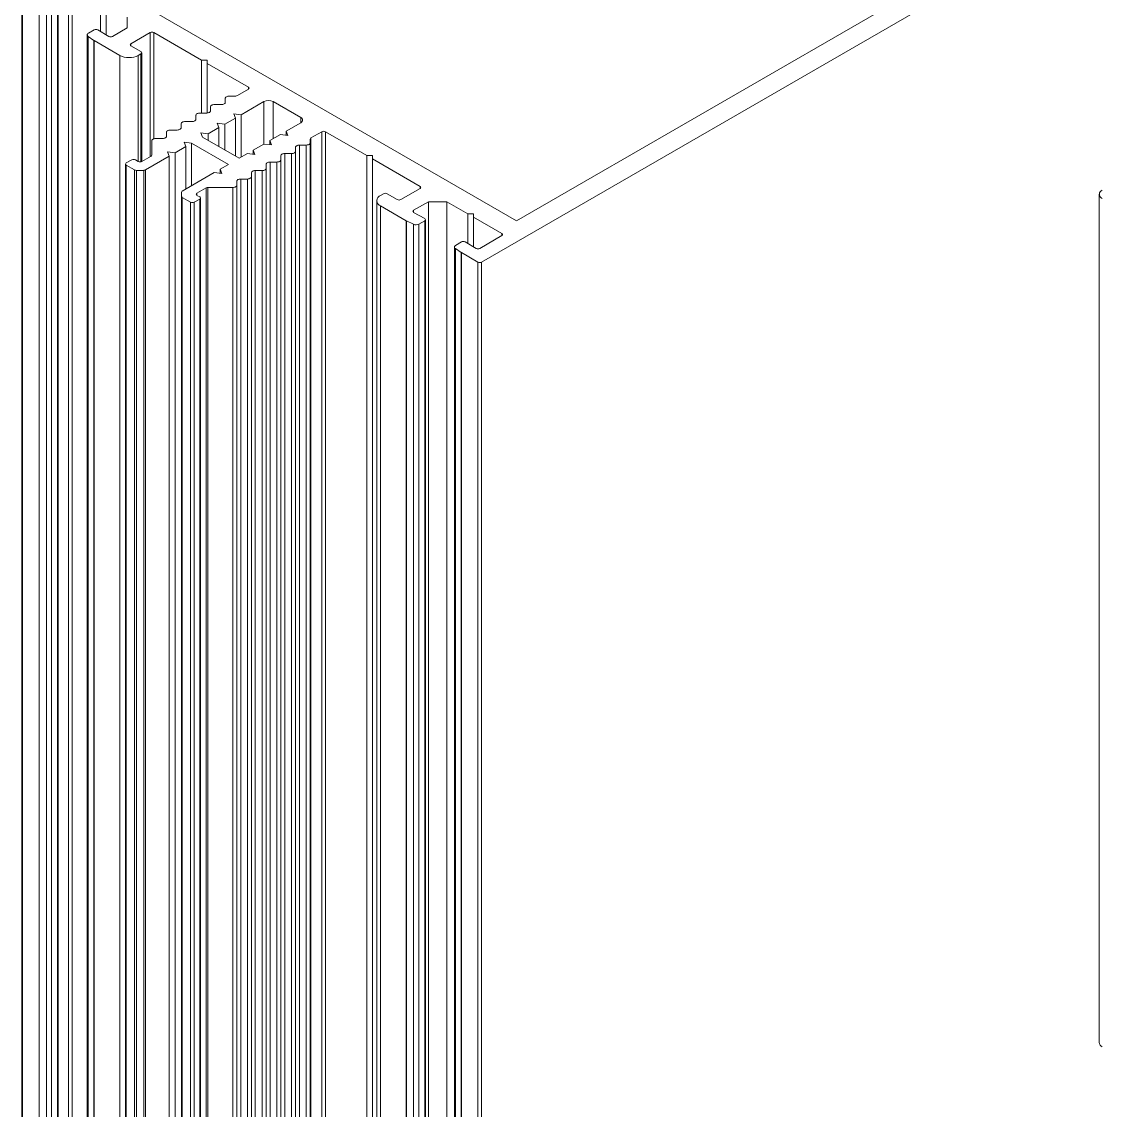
# Model space of a CAD drawing. Header units: millimetres. Extents: x 39 to 459, y 26 to 647.
# Drawn here: x 148.081 to 149.329, y 246.026 to 247.283 of the extents above; entities that cross this region are included whole.
import ezdxf

# ---------------------------------------------------------------- set-up
doc = ezdxf.new("R2010")
doc.units = ezdxf.units.MM
doc.layers.add('ANTET', color=7, linetype='Continuous')

# ---------------------------------------------------------------- blocks, each defined once
blk = doc.blocks.new('Kayıt Montajı')
at = {"color": 7, "linetype": 'Continuous', "lineweight": 15}
for p, q in [((11284.1821, 2129.2313), (11285.5037, 2129.9942)), ((11284.2224, 2129.279), (11285.3096, 2129.9067)), ((11283.7345, 2129.5607), (11284.2224, 2129.279)), ((11283.6509, 2129.5362), (11283.6509, 2114.1521)), ((11283.693, 2114.1278), (11283.693, 2129.5252)), ((11283.7419, 2129.5319), (11283.7419, 2129.4976)), ((11283.7483, 2129.5283), (11283.7483, 2129.494)), ((11283.7727, 2129.5142), (11283.7727, 2129.5019)), ((11283.7345, 2129.4995), (11283.7278, 2129.4956)), ((11283.7515, 2129.4921), (11283.7388, 2129.4995)), ((11283.7727, 2129.5019), (11283.7557, 2129.4921)), ((11283.7264, 2129.4937), (11283.7264, 2114.1085)), ((11283.7275, 2129.4921), (11283.7343, 2129.4873)), ((11283.7345, 2129.4872), (11283.7642, 2129.4701)), ((11283.7769, 2129.4836), (11283.7992, 2129.4964)), ((11283.8035, 2129.4964), (11283.8586, 2129.4646)), ((11283.7886, 2129.4744), (11283.777, 2129.4811)), ((11283.7854, 2129.4701), (11283.7886, 2129.4719)), ((11283.7895, 2129.3475), (11283.7895, 2129.4731)), ((11283.8586, 2129.4646), (11283.865, 2129.4646)), ((11283.8586, 2129.4646), (11283.8586, 2129.4035)), ((11283.865, 2129.4646), (11283.865, 2129.4609)), ((11283.865, 2129.4609), (11283.9127, 2129.4333)), ((11283.865, 2129.4609), (11283.865, 2129.4035)), ((11283.898, 2129.4231), (11283.8905, 2129.4231)), ((11283.9127, 2129.4309), (11283.9001, 2129.4236)), ((11283.869, 2129.4107), (11283.869, 2129.4061)), ((11283.8815, 2129.4133), (11283.8735, 2129.4133)), ((11283.886, 2129.4205), (11283.886, 2129.4159)), ((11283.9307, 2129.4168), (11283.9044, 2129.4016)), ((11283.9732, 2129.3984), (11283.9414, 2129.4168)), ((11283.8521, 2129.4009), (11283.8521, 2129.3963)), ((11283.8645, 2129.4035), (11283.8566, 2129.4035)), ((11283.8977, 2129.3977), (11283.8853, 2129.3906)), ((11283.9044, 2129.4016), (11283.8957, 2129.4027)), ((11283.8957, 2129.4027), (11283.8977, 2129.3977)), ((11283.8977, 2129.3977), (11283.8977, 2129.3536)), ((11283.9044, 2129.4016), (11283.9044, 2129.3526)), ((11283.8306, 2129.3839), (11283.8226, 2129.3839)), ((11283.8351, 2129.3911), (11283.8351, 2129.3865)), ((11283.8476, 2129.3937), (11283.8396, 2129.3937)), ((11283.8786, 2129.3867), (11283.8662, 2129.3796)), ((11283.8853, 2129.3906), (11283.8767, 2129.3917)), ((11283.8767, 2129.3917), (11283.8786, 2129.3867)), ((11283.8786, 2129.3867), (11283.8786, 2129.3647)), ((11283.8853, 2129.3906), (11283.8853, 2129.3608)), ((11283.9564, 2129.3826), (11283.9732, 2129.3923)), ((11283.8012, 2129.3715), (11283.8012, 2129.355)), ((11283.8136, 2129.3741), (11283.8057, 2129.3741)), ((11283.8181, 2129.3813), (11283.8181, 2129.3767)), ((11283.8662, 2129.3796), (11283.8576, 2129.3807)), ((11283.8576, 2129.3807), (11283.8595, 2129.3757)), ((11283.8595, 2129.3757), (11283.9019, 2129.3512)), ((11283.8662, 2129.3796), (11283.8662, 2129.3718)), ((11283.9373, 2129.3716), (11283.9496, 2129.3787)), ((11283.9392, 2129.3666), (11283.9373, 2129.3716)), ((11283.9373, 2129.3716), (11283.9373, 2129.3669)), ((11283.9496, 2129.3787), (11283.9583, 2129.3776)), ((11283.9583, 2129.3776), (11283.9564, 2129.3826)), ((11283.9564, 2129.3826), (11283.9564, 2129.3779)), ((11283.9841, 2129.3691), (11283.9841, 2129.3734)), ((11283.985, 2129.3747), (11283.9976, 2129.3819)), ((11284.0018, 2129.3819), (11284.0495, 2129.3544)), ((11283.8194, 2129.3586), (11283.8281, 2129.3575)), ((11283.8213, 2129.3536), (11283.8194, 2129.3586)), ((11283.8281, 2129.3575), (11283.8404, 2129.3647)), ((11283.8385, 2129.3697), (11283.8471, 2129.3686)), ((11283.8404, 2129.3647), (11283.8385, 2129.3697)), ((11283.8404, 2129.3647), (11283.8404, 2129.3157)), ((11283.8471, 2129.3686), (11283.8896, 2129.3441)), ((11283.8471, 2129.3686), (11283.8471, 2129.3196)), ((11283.9182, 2129.3606), (11283.9305, 2129.3677)), ((11283.9201, 2129.3556), (11283.9182, 2129.3606)), ((11283.9182, 2129.3606), (11283.9182, 2129.3558)), ((11283.9305, 2129.3677), (11283.9392, 2129.3666)), ((11283.9671, 2129.3593), (11283.9671, 2129.3639)), ((11283.9671, 2129.3593), (11283.9671, 2113.9696)), ((11283.9716, 2129.3665), (11283.9796, 2129.3665)), ((11283.9841, 2129.3691), (11283.9841, 2113.9598)), ((11283.778, 2129.3495), (11283.7716, 2129.3458)), ((11283.7854, 2129.3476), (11283.7823, 2129.3495)), ((11283.8003, 2129.3537), (11283.7897, 2129.3476)), ((11283.7939, 2129.3378), (11283.8213, 2129.3536)), ((11283.8213, 2129.3536), (11283.8213, 2114.0537)), ((11283.8281, 2129.3575), (11283.8281, 2114.0498)), ((11283.9019, 2129.3512), (11283.9115, 2129.3567)), ((11283.9115, 2129.3567), (11283.9201, 2129.3556)), ((11283.9377, 2129.3469), (11283.9457, 2129.3469)), ((11283.9502, 2129.3495), (11283.9502, 2129.3541)), ((11283.9502, 2129.3495), (11283.9502, 2113.9793)), ((11283.9547, 2129.3567), (11283.9626, 2129.3567)), ((11284.0495, 2129.3544), (11284.0559, 2129.3544)), ((11284.0495, 2129.3544), (11284.0495, 2113.922)), ((11284.0559, 2129.3544), (11284.0559, 2129.3507)), ((11284.0559, 2129.3507), (11284.1111, 2129.3188)), ((11284.0559, 2129.3507), (11284.0559, 2113.9183)), ((11283.7708, 2129.3446), (11283.7708, 2114.0829)), ((11283.7716, 2129.3433), (11283.7812, 2129.3378)), ((11283.7833, 2129.3373), (11283.7918, 2129.3373)), ((11283.8733, 2129.3347), (11283.8363, 2129.3133)), ((11283.882, 2129.3335), (11283.8733, 2129.3347)), ((11283.8896, 2129.3441), (11283.88, 2129.3386)), ((11283.88, 2129.3386), (11283.882, 2129.3335)), ((11283.88, 2129.3386), (11283.88, 2129.3338)), ((11283.9162, 2129.3299), (11283.9162, 2129.3345)), ((11283.9207, 2129.3371), (11283.9287, 2129.3371)), ((11283.9332, 2129.3397), (11283.9332, 2129.3443)), ((11283.9332, 2129.3397), (11283.9332, 2113.9891)), ((11283.8993, 2129.3201), (11283.8993, 2129.3247)), ((11283.9038, 2129.3273), (11283.9117, 2129.3273)), ((11283.9162, 2129.3299), (11283.9162, 2113.9989)), ((11283.8355, 2129.3121), (11283.8355, 2129.3072)), ((11283.8533, 2129.3109), (11283.8639, 2129.317)), ((11283.8565, 2129.3066), (11283.8533, 2129.3084)), ((11283.866, 2129.3175), (11283.8948, 2129.3175)), ((11283.8993, 2129.3201), (11283.8993, 2114.0087)), ((11284.0686, 2129.3103), (11284.0654, 2129.3084)), ((11284.0845, 2129.3035), (11284.0729, 2129.3103)), ((11284.1111, 2129.3164), (11284.0888, 2129.3035)), ((11284.8956, 2129.3096), (11284.8956, 2128.3298)), ((11283.8355, 2129.3072), (11283.8355, 2114.0456)), ((11283.8363, 2129.306), (11283.8459, 2129.3005)), ((11283.8501, 2129.3005), (11283.8565, 2129.3042)), ((11283.8574, 2114.0329), (11283.8574, 2129.3054)), ((11284.0611, 2129.3023), (11284.0611, 2113.9153)), ((11284.0654, 2129.2962), (11284.0951, 2129.279)), ((11284.1036, 2129.2913), (11284.1206, 2129.3011)), ((11284.1206, 2129.3011), (11284.1418, 2129.3011)), ((11284.1206, 2129.3011), (11284.1206, 2113.881)), ((11284.1418, 2129.3011), (11284.1662, 2129.287)), ((11284.1418, 2129.3011), (11284.1418, 2113.8687)), ((11284.1164, 2129.2815), (11284.1036, 2129.2888)), ((11284.1662, 2129.287), (11284.1726, 2129.287)), ((11284.1662, 2129.287), (11284.1662, 2129.2527)), ((11284.1726, 2129.287), (11284.1726, 2129.2833)), ((11284.1726, 2129.2833), (11284.2055, 2129.2644)), ((11284.1726, 2129.2833), (11284.1726, 2129.249)), ((11284.0953, 2129.2789), (11284.1035, 2129.275)), ((11284.1096, 2129.2751), (11284.1164, 2129.279)), ((11284.1172, 2113.8829), (11284.1172, 2129.2803)), ((11284.2055, 2129.2619), (11284.18, 2129.2472)), ((11284.1507, 2129.2488), (11284.1507, 2113.8636)), ((11284.1518, 2129.2471), (11284.1586, 2129.2424)), ((11284.1588, 2129.2546), (11284.152, 2129.2506)), ((11284.1758, 2129.2472), (11284.163, 2129.2546)), ((11284.1588, 2129.2423), (11284.1779, 2129.2313))]:
    blk.add_line(p, q, dxfattribs=at)
at = {"color": 8, "linetype": 'Continuous', "lineweight": 15}
for p, q in [((11283.7048, 2129.5509), (11283.7048, 2114.121)), ((11283.7091, 2129.5509), (11283.7091, 2114.1185)), ((11283.6518, 2129.535), (11283.6518, 2114.1516)), ((11283.6709, 2129.524), (11283.6709, 2114.1406)), ((11283.6711, 2129.5239), (11283.6711, 2114.1405)), ((11283.6921, 2129.524), (11283.6921, 2114.1283)), ((11283.6793, 2129.5199), (11283.6793, 2114.1357)), ((11283.6853, 2129.5201), (11283.6853, 2114.1322)), ((11283.7275, 2129.4921), (11283.7275, 2114.1079)), ((11283.7343, 2129.4873), (11283.7343, 2114.1039)), ((11283.7345, 2129.4872), (11283.7345, 2114.1038)), ((11283.7992, 2129.4964), (11283.7992, 2129.3531)), ((11283.8035, 2129.4964), (11283.8035, 2129.3738)), ((11283.7769, 2129.4836), (11283.7769, 2129.4811)), ((11283.7886, 2129.4719), (11283.7886, 2129.3472)), ((11283.7642, 2129.4701), (11283.7642, 2114.0867)), ((11283.7854, 2129.4701), (11283.7854, 2129.3476)), ((11283.9127, 2129.4333), (11283.9127, 2129.4309)), ((11283.9307, 2129.4168), (11283.9307, 2129.3677)), ((11283.9414, 2129.4168), (11283.9414, 2129.374)), ((11283.9732, 2129.3984), (11283.9732, 2129.3923)), ((11283.985, 2129.3747), (11283.985, 2113.9592)), ((11283.9976, 2129.3819), (11283.9976, 2113.952)), ((11284.0018, 2129.3819), (11284.0018, 2113.9495)), ((11283.9716, 2129.3665), (11283.9716, 2113.967)), ((11283.9796, 2129.3665), (11283.9796, 2113.9624)), ((11283.9377, 2129.3469), (11283.9377, 2113.9865)), ((11283.9457, 2129.3469), (11283.9457, 2113.9819)), ((11283.9547, 2129.3567), (11283.9547, 2113.9767)), ((11283.9626, 2129.3567), (11283.9626, 2113.9721)), ((11283.7716, 2129.3433), (11283.7716, 2114.0824)), ((11283.7812, 2129.3378), (11283.7812, 2114.0769)), ((11283.7833, 2129.3373), (11283.7833, 2114.0757)), ((11283.7918, 2129.3373), (11283.7918, 2114.0708)), ((11283.7939, 2129.3378), (11283.7939, 2114.0695)), ((11283.9207, 2129.3371), (11283.9207, 2113.9963)), ((11283.9287, 2129.3371), (11283.9287, 2113.9917)), ((11283.9038, 2129.3273), (11283.9038, 2114.0061)), ((11283.9117, 2129.3273), (11283.9117, 2114.0015)), ((11283.8533, 2129.3109), (11283.8533, 2129.3084)), ((11283.8639, 2129.317), (11283.8639, 2114.0291)), ((11283.866, 2129.3175), (11283.866, 2114.0279)), ((11283.8948, 2129.3175), (11283.8948, 2114.0113)), ((11284.1111, 2129.3188), (11284.1111, 2129.3164)), ((11283.8363, 2129.306), (11283.8363, 2114.0451)), ((11283.8459, 2129.3005), (11283.8459, 2114.0395)), ((11283.8501, 2129.3005), (11283.8501, 2114.0371)), ((11283.8565, 2129.3042), (11283.8565, 2114.0334)), ((11284.0654, 2129.2962), (11284.0654, 2113.9128)), ((11284.1036, 2129.2913), (11284.1036, 2129.2888)), ((11284.0951, 2129.279), (11284.0951, 2113.8957)), ((11284.0953, 2129.2789), (11284.0953, 2113.8955)), ((11284.1035, 2129.275), (11284.1035, 2113.8908)), ((11284.1096, 2129.2751), (11284.1096, 2113.8873)), ((11284.1164, 2129.279), (11284.1164, 2113.8834)), ((11284.2055, 2129.2644), (11284.2055, 2129.2619)), ((11284.1518, 2129.2471), (11284.1518, 2113.863)), ((11284.1586, 2129.2424), (11284.1586, 2113.859)), ((11284.1588, 2129.2423), (11284.1588, 2113.8589)), ((11284.1779, 2129.2313), (11284.1779, 2113.8479)), ((11284.1821, 2129.2313), (11284.1821, 2113.8454))]:
    blk.add_line(p, q, dxfattribs=at)
at = {"color": 7, "linetype": 'Continuous', "lineweight": 15, "flags": 128}
for points in [[(11283.7278, 2129.4956), (11283.7272, 2129.4952), (11283.7268, 2129.4948), (11283.7266, 2129.4943), (11283.7264, 2129.4938), (11283.7265, 2129.4934), (11283.7267, 2129.4929), (11283.727, 2129.4925), (11283.7275, 2129.4921)], [(11283.8905, 2129.4231), (11283.8896, 2129.4231), (11283.8888, 2129.4229), (11283.888, 2129.4227), (11283.8873, 2129.4224), (11283.8868, 2129.422), (11283.8864, 2129.4215), (11283.8861, 2129.421), (11283.886, 2129.4205)], [(11283.8735, 2129.4133), (11283.8727, 2129.4133), (11283.8718, 2129.4131), (11283.871, 2129.4129), (11283.8704, 2129.4126), (11283.8698, 2129.4122), (11283.8694, 2129.4117), (11283.8691, 2129.4112), (11283.869, 2129.4107)], [(11283.886, 2129.4159), (11283.8859, 2129.4154), (11283.8857, 2129.4149), (11283.8853, 2129.4145), (11283.8847, 2129.4141), (11283.884, 2129.4138), (11283.8832, 2129.4135), (11283.8824, 2129.4134), (11283.8815, 2129.4133)], [(11283.8521, 2129.3963), (11283.852, 2129.3958), (11283.8517, 2129.3953), (11283.8513, 2129.3949), (11283.8508, 2129.3945), (11283.8501, 2129.3942), (11283.8493, 2129.3939), (11283.8485, 2129.3938), (11283.8476, 2129.3937)], [(11283.8566, 2129.4035), (11283.8557, 2129.4035), (11283.8549, 2129.4033), (11283.8541, 2129.4031), (11283.8534, 2129.4028), (11283.8528, 2129.4024), (11283.8524, 2129.4019), (11283.8522, 2129.4014), (11283.8521, 2129.4009)], [(11283.869, 2129.4061), (11283.869, 2129.4056), (11283.8687, 2129.4051), (11283.8683, 2129.4047), (11283.8677, 2129.4043), (11283.867, 2129.404), (11283.8663, 2129.4037), (11283.8654, 2129.4036), (11283.8645, 2129.4035)], [(11283.8226, 2129.3839), (11283.8218, 2129.3839), (11283.8209, 2129.3837), (11283.8201, 2129.3835), (11283.8195, 2129.3832), (11283.8189, 2129.3828), (11283.8185, 2129.3823), (11283.8182, 2129.3819), (11283.8181, 2129.3813)], [(11283.8351, 2129.3865), (11283.835, 2129.386), (11283.8348, 2129.3855), (11283.8343, 2129.3851), (11283.8338, 2129.3847), (11283.8331, 2129.3844), (11283.8323, 2129.3841), (11283.8315, 2129.384), (11283.8306, 2129.3839)], [(11283.8396, 2129.3937), (11283.8387, 2129.3937), (11283.8379, 2129.3935), (11283.8371, 2129.3933), (11283.8364, 2129.393), (11283.8359, 2129.3926), (11283.8354, 2129.3921), (11283.8352, 2129.3916), (11283.8351, 2129.3911)], [(11283.8057, 2129.3741), (11283.8048, 2129.3741), (11283.8039, 2129.3739), (11283.8032, 2129.3737), (11283.8025, 2129.3734), (11283.8019, 2129.373), (11283.8015, 2129.3725), (11283.8012, 2129.3721), (11283.8012, 2129.3715)], [(11283.8181, 2129.3767), (11283.818, 2129.3762), (11283.8178, 2129.3757), (11283.8174, 2129.3753), (11283.8168, 2129.3749), (11283.8161, 2129.3746), (11283.8154, 2129.3743), (11283.8145, 2129.3742), (11283.8136, 2129.3741)], [(11283.9626, 2129.3567), (11283.9635, 2129.3568), (11283.9644, 2129.3569), (11283.9651, 2129.3571), (11283.9658, 2129.3575), (11283.9664, 2129.3579), (11283.9668, 2129.3583), (11283.9671, 2129.3588), (11283.9671, 2129.3593)], [(11283.9671, 2129.3639), (11283.9672, 2129.3644), (11283.9675, 2129.3649), (11283.9679, 2129.3653), (11283.9685, 2129.3657), (11283.9691, 2129.3661), (11283.9699, 2129.3663), (11283.9708, 2129.3665), (11283.9716, 2129.3665)], [(11283.9796, 2129.3665), (11283.9805, 2129.3666), (11283.9813, 2129.3667), (11283.9821, 2129.3669), (11283.9828, 2129.3673), (11283.9834, 2129.3677), (11283.9838, 2129.3681), (11283.984, 2129.3686), (11283.9841, 2129.3691)], [(11283.9332, 2129.3443), (11283.9333, 2129.3448), (11283.9335, 2129.3453), (11283.934, 2129.3458), (11283.9345, 2129.3461), (11283.9352, 2129.3465), (11283.936, 2129.3467), (11283.9368, 2129.3469), (11283.9377, 2129.3469)], [(11283.9457, 2129.3469), (11283.9465, 2129.347), (11283.9474, 2129.3471), (11283.9482, 2129.3473), (11283.9489, 2129.3477), (11283.9494, 2129.3481), (11283.9498, 2129.3485), (11283.9501, 2129.349), (11283.9502, 2129.3495)], [(11283.9502, 2129.3541), (11283.9503, 2129.3546), (11283.9505, 2129.3551), (11283.9509, 2129.3555), (11283.9515, 2129.3559), (11283.9522, 2129.3563), (11283.9529, 2129.3565), (11283.9538, 2129.3567), (11283.9547, 2129.3567)], [(11283.9162, 2129.3345), (11283.9163, 2129.335), (11283.9166, 2129.3355), (11283.917, 2129.336), (11283.9175, 2129.3363), (11283.9182, 2129.3367), (11283.919, 2129.3369), (11283.9199, 2129.3371), (11283.9207, 2129.3371)], [(11283.9287, 2129.3371), (11283.9296, 2129.3372), (11283.9304, 2129.3373), (11283.9312, 2129.3375), (11283.9319, 2129.3379), (11283.9324, 2129.3383), (11283.9329, 2129.3387), (11283.9331, 2129.3392), (11283.9332, 2129.3397)], [(11283.8993, 2129.3247), (11283.8993, 2129.3252), (11283.8996, 2129.3257), (11283.9, 2129.3262), (11283.9006, 2129.3266), (11283.9013, 2129.3269), (11283.902, 2129.3271), (11283.9029, 2129.3273), (11283.9038, 2129.3273)], [(11283.9117, 2129.3273), (11283.9126, 2129.3274), (11283.9135, 2129.3275), (11283.9142, 2129.3278), (11283.9149, 2129.3281), (11283.9155, 2129.3285), (11283.9159, 2129.3289), (11283.9161, 2129.3294), (11283.9162, 2129.3299)], [(11283.8948, 2129.3175), (11283.8956, 2129.3176), (11283.8965, 2129.3177), (11283.8973, 2129.318), (11283.8979, 2129.3183), (11283.8985, 2129.3187), (11283.8989, 2129.3191), (11283.8992, 2129.3196), (11283.8993, 2129.3201)], [(11284.152, 2129.2506), (11284.1515, 2129.2503), (11284.1511, 2129.2499), (11284.1508, 2129.2494), (11284.1507, 2129.2489), (11284.1507, 2129.2484), (11284.1509, 2129.248), (11284.1513, 2129.2475), (11284.1518, 2129.2471)]]:
    blk.add_lwpolyline(points, dxfattribs=at)
at = {"color": 7, "linetype": 'Continuous', "lineweight": 15}
for centre, radius, start, end in [((11283.7366, 2129.4954), 0.00461, 62.6257, 117.3743), ((11283.8013, 2129.4923), 0.00461, 62.5814, 117.3989), ((11283.7355, 2129.4891), 0.0021, 235.0658, 240.7778), ((11283.7536, 2129.4962), 0.00461, 242.6167, 297.3833), ((11283.7774, 2129.4823), 0.00131, 110.7789, 249.2803), ((11283.7882, 2129.4731), 0.00131, 290.8376, 69.1624), ((11283.7748, 2129.4906), 0.0231, 242.6082, 297.3879), ((11283.8981, 2129.4275), 0.00433, 268.8859, 298.0238), ((11283.9122, 2129.4321), 0.00131, 290.7789, 69.2803), ((11283.936, 2129.4066), 0.0115, 62.6058, 117.3942), ((11283.972, 2129.3954), 0.00327, 290.804, 69.2197), ((11283.9856, 2129.3733), 0.00151, 114.4134, 174.2381), ((11283.9997, 2129.3778), 0.00461, 62.5724, 117.4079), ((11283.7801, 2129.3454), 0.0046, 62.5696, 117.4304), ((11283.7876, 2129.3517), 0.00462, 242.6386, 297.3614), ((11283.7997, 2129.3551), 0.00151, 294.433, 354.3289), ((11283.7721, 2129.3446), 0.00131, 110.7118, 249.2882), ((11283.7832, 2129.3416), 0.00432, 241.9409, 271.1494), ((11283.7919, 2129.3417), 0.00433, 268.8859, 298.0238), ((11283.837, 2129.312), 0.0015, 114.2618, 174.3896), ((11283.8538, 2129.3097), 0.00131, 110.8376, 249.1624), ((11283.866, 2129.3132), 0.00432, 88.8068, 118.0501), ((11284.0678, 2129.3023), 0.00655, 110.7865, 249.2253), ((11284.0708, 2129.3062), 0.00461, 62.6257, 117.3743), ((11284.1106, 2129.3176), 0.00131, 290.7789, 69.2803), ((11284.901, 2129.3096), 0.00524, 110.7871, 249.2129), ((11283.837, 2129.3074), 0.00151, 185.788, 245.6063), ((11283.848, 2129.3046), 0.0046, 242.5486, 297.4317), ((11283.856, 2129.3054), 0.00131, 290.7185, 69.3406), ((11284.0867, 2129.3076), 0.00461, 242.5814, 297.3989), ((11284.1041, 2129.2901), 0.00131, 110.7451, 249.1957), ((11284.0964, 2129.2811), 0.00241, 239.4164, 244.5833), ((11284.1064, 2129.2814), 0.00699, 245.6925, 297.1987), ((11284.1159, 2129.2803), 0.00131, 290.7197, 69.2211), ((11284.205, 2129.2631), 0.00131, 290.8043, 69.2549), ((11284.1609, 2129.2505), 0.00461, 62.6011, 117.4186), ((11284.1779, 2129.2513), 0.00462, 242.6386, 297.3614), ((11284.1598, 2129.2442), 0.00214, 235.1181, 240.7254), ((11284.18, 2129.2354), 0.00461, 242.6257, 297.3743), ((11284.9016, 2128.3304), 0.00604, 185.6868, 245.6294)]:
    blk.add_arc(centre, radius, start, end, dxfattribs=at)

msp = doc.modelspace()

# ---------------------------------------------------------------- block references
at = {"layer": 'ANTET', "color": 0}
msp.add_blockref('Kayıt Montajı', (-11135.5698, -1882.2259), dxfattribs=at)

doc.saveas('drawing.dxf')
